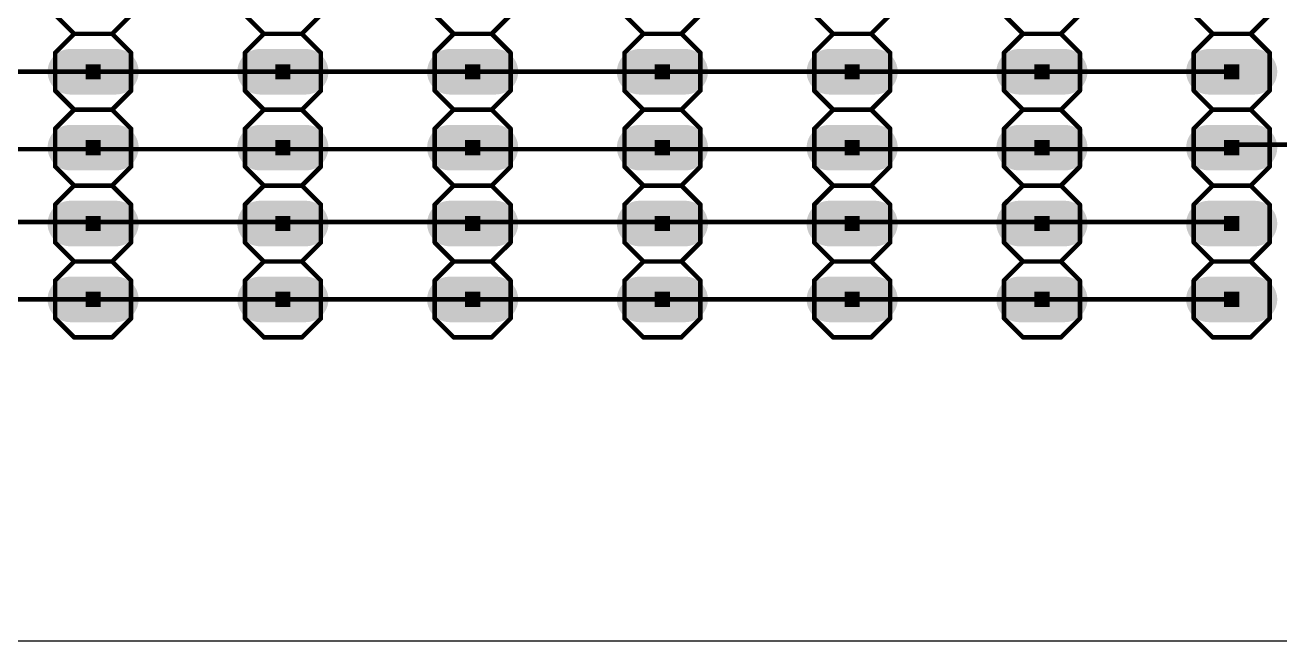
# Model space of a CAD drawing. Extents: x 0 to 5.05, y 0 to 4.04.
# Drawn here: x 1.31 to 2.963, y 0 to 0.812 of the extents above; entities that cross this region are included whole.
import ezdxf

# ---------------------------------------------------------------- set-up
doc = ezdxf.new("R2010")
doc.units = 0
for name, color, linetype in [('1', 12, 'CONTINUOUS'), ('16', 132, 'CONTINUOUS'), ('17', 110, 'CONTINUOUS'), ('20', 31, 'CONTINUOUS'), ('21', 253, 'CONTINUOUS'), ('51', 253, 'CONTINUOUS')]:
    doc.layers.add(name, color=color, linetype=linetype)

# ---------------------------------------------------------------- blocks, each defined once
blk = doc.blocks.new('RECT')
blk.add_solid([(-0.5, -0.5), (0.5, -0.5), (-0.5, 0.5), (0.5, 0.5)])
blk = doc.blocks.new('LONGP100')
at = {"const_width": 1}
blk.add_lwpolyline([(-0.5, 0), (0.5, 0)], dxfattribs=at)
at = {"const_width": 0.5}
for points in [[(-0.5, 0.25, 1), (-0.5, -0.25)], [(0.5, -0.25, 1), (0.5, 0.25)]]:
    blk.add_lwpolyline(points, format="xyb", dxfattribs=at)

msp = doc.modelspace()

# ---------------------------------------------------------------- linework, layer by layer
at = {"layer": '1', "const_width": 0.006}
for points in [[(1.4, 0.75), (1.15, 0.75)], [(1.4, 0.75), (1.65, 0.75)], [(1.9, 0.75), (1.65, 0.75)], [(2.15, 0.75), (1.9, 0.75)], [(2.15, 0.75), (2.4, 0.75)], [(2.4, 0.75), (2.65, 0.75)], [(2.9, 0.75), (2.65, 0.75)], [(1.398, 0.648), (1.152, 0.648)], [(1.398, 0.648), (1.4, 0.65)], [(1.404, 0.648), (1.4, 0.65)], [(1.404, 0.648), (1.65, 0.648)], [(1.65, 0.648), (1.65, 0.65)], [(1.896, 0.648), (1.65, 0.648)], [(1.896, 0.648), (1.9, 0.65)], [(1.902, 0.648), (1.9, 0.65)], [(2.148, 0.648), (1.902, 0.648)], [(2.148, 0.648), (2.15, 0.65)], [(2.154, 0.648), (2.15, 0.65)], [(2.154, 0.648), (2.4, 0.648)], [(2.4, 0.648), (2.4, 0.65)], [(2.646, 0.648), (2.4, 0.648)], [(2.646, 0.648), (2.65, 0.65)], [(2.652, 0.648), (2.65, 0.65)], [(2.898, 0.648), (2.652, 0.648)], [(2.898, 0.648), (2.9, 0.65)], [(1.398, 0.552), (1.152, 0.552)], [(1.398, 0.552), (1.4, 0.55)], [(1.404, 0.552), (1.4, 0.55)], [(1.404, 0.552), (1.65, 0.552)], [(1.896, 0.552), (1.65, 0.552)], [(1.65, 0.552), (1.65, 0.55)], [(1.896, 0.552), (1.9, 0.55)], [(1.902, 0.552), (1.9, 0.55)], [(2.148, 0.552), (1.902, 0.552)], [(2.148, 0.552), (2.15, 0.55)], [(2.154, 0.552), (2.15, 0.55)], [(2.154, 0.552), (2.4, 0.552)], [(2.4, 0.552), (2.646, 0.552)], [(2.4, 0.552), (2.4, 0.55)], [(2.646, 0.552), (2.65, 0.55)], [(2.652, 0.552), (2.65, 0.55)], [(2.898, 0.552), (2.652, 0.552)], [(2.898, 0.552), (2.9, 0.55)], [(1.4, 0.45), (1.15, 0.45)], [(1.4, 0.45), (1.65, 0.45)], [(1.9, 0.45), (1.65, 0.45)], [(2.15, 0.45), (1.9, 0.45)], [(2.15, 0.45), (2.4, 0.45)], [(2.4, 0.45), (2.65, 0.45)], [(2.9, 0.45), (2.65, 0.45)]]:
    msp.add_lwpolyline(points, dxfattribs=at)
at = {"layer": '1', "const_width": 0.003}
for points in [[(1.4, 0.7515, 1), (1.4, 0.7485)], [(1.4, 0.7485, 1), (1.4, 0.7515)], [(1.65, 0.7515, 1), (1.65, 0.7485)], [(1.65, 0.7485, 1), (1.65, 0.7515)], [(1.9, 0.7515, 1), (1.9, 0.7485)], [(1.9, 0.7485, 1), (1.9, 0.7515)], [(2.15, 0.7515, 1), (2.15, 0.7485)], [(2.15, 0.7485, 1), (2.15, 0.7515)], [(2.4, 0.7515, 1), (2.4, 0.7485)], [(2.4, 0.7485, 1), (2.4, 0.7515)], [(2.65, 0.7515, 1), (2.65, 0.7485)], [(2.65, 0.7485, 1), (2.65, 0.7515)], [(2.9, 0.7485, 1), (2.9, 0.7515)], [(1.396939, 0.649061, 1), (1.399061, 0.646939)], [(1.398, 0.6465, 1), (1.398, 0.6495)], [(1.400671, 0.651342, 1), (1.399329, 0.648658)], [(1.401061, 0.648939, 1), (1.398939, 0.651061)], [(1.404, 0.6495, 1), (1.404, 0.6465)], [(1.403329, 0.646658, 1), (1.404671, 0.649342)], [(1.6515, 0.65, 1), (1.6485, 0.65)], [(1.65, 0.6495, 1), (1.65, 0.6465)], [(1.6485, 0.648, 1), (1.6515, 0.648)], [(1.65, 0.6465, 1), (1.65, 0.6495)], [(1.895329, 0.649342, 1), (1.896671, 0.646658)], [(1.896, 0.6465, 1), (1.896, 0.6495)], [(1.901061, 0.651061, 1), (1.898939, 0.648939)], [(1.900671, 0.648658, 1), (1.899329, 0.651342)], [(1.902, 0.6495, 1), (1.902, 0.6465)], [(1.900939, 0.646939, 1), (1.903061, 0.649061)], [(2.146939, 0.649061, 1), (2.149061, 0.646939)], [(2.148, 0.6465, 1), (2.148, 0.6495)], [(2.150671, 0.651342, 1), (2.149329, 0.648658)], [(2.151061, 0.648939, 1), (2.148939, 0.651061)], [(2.154, 0.6495, 1), (2.154, 0.6465)], [(2.153329, 0.646658, 1), (2.154671, 0.649342)], [(2.4015, 0.65, 1), (2.3985, 0.65)], [(2.4, 0.6495, 1), (2.4, 0.6465)], [(2.3985, 0.648, 1), (2.4015, 0.648)], [(2.4, 0.6465, 1), (2.4, 0.6495)], [(2.645329, 0.649342, 1), (2.646671, 0.646658)], [(2.646, 0.6465, 1), (2.646, 0.6495)], [(2.651061, 0.651061, 1), (2.648939, 0.648939)], [(2.650671, 0.648658, 1), (2.649329, 0.651342)], [(2.652, 0.6495, 1), (2.652, 0.6465)], [(2.650939, 0.646939, 1), (2.653061, 0.649061)], [(2.896939, 0.649061, 1), (2.899061, 0.646939)], [(2.898, 0.6465, 1), (2.898, 0.6495)], [(2.901061, 0.648939, 1), (2.898939, 0.651061)], [(1.399061, 0.553061, 1), (1.396939, 0.550939)], [(1.398, 0.5505, 1), (1.398, 0.5535)], [(1.399329, 0.551342, 1), (1.400671, 0.548658)], [(1.398939, 0.548939, 1), (1.401061, 0.551061)], [(1.404, 0.5535, 1), (1.404, 0.5505)], [(1.404671, 0.550658, 1), (1.403329, 0.553342)], [(1.65, 0.5535, 1), (1.65, 0.5505)], [(1.6515, 0.552, 1), (1.6485, 0.552)], [(1.6485, 0.55, 1), (1.6515, 0.55)], [(1.65, 0.5505, 1), (1.65, 0.5535)], [(1.896671, 0.553342, 1), (1.895329, 0.550658)], [(1.896, 0.5505, 1), (1.896, 0.5535)], [(1.898939, 0.551061, 1), (1.901061, 0.548939)], [(1.899329, 0.548658, 1), (1.900671, 0.551342)], [(1.902, 0.5535, 1), (1.902, 0.5505)], [(1.903061, 0.550939, 1), (1.900939, 0.553061)], [(2.149061, 0.553061, 1), (2.146939, 0.550939)], [(2.148, 0.5505, 1), (2.148, 0.5535)], [(2.149329, 0.551342, 1), (2.150671, 0.548658)], [(2.148939, 0.548939, 1), (2.151061, 0.551061)], [(2.154, 0.5535, 1), (2.154, 0.5505)], [(2.154671, 0.550658, 1), (2.153329, 0.553342)], [(2.4, 0.5535, 1), (2.4, 0.5505)], [(2.4015, 0.552, 1), (2.3985, 0.552)], [(2.3985, 0.55, 1), (2.4015, 0.55)], [(2.4, 0.5505, 1), (2.4, 0.5535)], [(2.646671, 0.553342, 1), (2.645329, 0.550658)], [(2.646, 0.5505, 1), (2.646, 0.5535)], [(2.648939, 0.551061, 1), (2.651061, 0.548939)], [(2.649329, 0.548658, 1), (2.650671, 0.551342)], [(2.652, 0.5535, 1), (2.652, 0.5505)], [(2.653061, 0.550939, 1), (2.650939, 0.553061)], [(2.899061, 0.553061, 1), (2.896939, 0.550939)], [(2.898, 0.5505, 1), (2.898, 0.5535)], [(2.898939, 0.548939, 1), (2.901061, 0.551061)], [(1.4, 0.4515, 1), (1.4, 0.4485)], [(1.4, 0.4485, 1), (1.4, 0.4515)], [(1.65, 0.4515, 1), (1.65, 0.4485)], [(1.65, 0.4485, 1), (1.65, 0.4515)], [(1.9, 0.4515, 1), (1.9, 0.4485)], [(1.9, 0.4485, 1), (1.9, 0.4515)], [(2.15, 0.4515, 1), (2.15, 0.4485)], [(2.15, 0.4485, 1), (2.15, 0.4515)], [(2.4, 0.4515, 1), (2.4, 0.4485)], [(2.4, 0.4485, 1), (2.4, 0.4515)], [(2.65, 0.4515, 1), (2.65, 0.4485)], [(2.65, 0.4485, 1), (2.65, 0.4515)], [(2.9, 0.4485, 1), (2.9, 0.4515)]]:
    msp.add_lwpolyline(points, format="xyb", dxfattribs=at)
at = {"layer": '16', "const_width": 0.006}
for points in [[(2.904, 0.654), (2.9, 0.65)], [(2.904, 0.654), (3.432, 0.654)]]:
    msp.add_lwpolyline(points, dxfattribs=at)
at = {"layer": '16', "const_width": 0.003}
for points in [[(2.898939, 0.651061, 1), (2.901061, 0.648939)], [(2.904, 0.6555, 1), (2.904, 0.6525)], [(2.905061, 0.652939, 1), (2.902939, 0.655061)]]:
    msp.add_lwpolyline(points, format="xyb", dxfattribs=at)
at = {"layer": '20'}
msp.add_line((0, 0), (5.049213, 0), dxfattribs=at)
at = {"layer": '21', "const_width": 0.006}
for points in [[(1.375, 0.8), (1.35, 0.825)], [(1.45, 0.825), (1.425, 0.8)], [(1.625, 0.8), (1.6, 0.825)], [(1.7, 0.825), (1.675, 0.8)], [(1.875, 0.8), (1.85, 0.825)], [(1.95, 0.825), (1.925, 0.8)], [(2.125, 0.8), (2.1, 0.825)], [(2.2, 0.825), (2.175, 0.8)], [(2.375, 0.8), (2.35, 0.825)], [(2.45, 0.825), (2.425, 0.8)], [(2.625, 0.8), (2.6, 0.825)], [(2.7, 0.825), (2.675, 0.8)], [(2.875, 0.8), (2.85, 0.825)], [(2.95, 0.825), (2.925, 0.8)], [(1.35, 0.775), (1.375, 0.8)], [(1.425, 0.8), (1.375, 0.8)], [(1.425, 0.8), (1.45, 0.775)], [(1.6, 0.775), (1.625, 0.8)], [(1.675, 0.8), (1.625, 0.8)], [(1.675, 0.8), (1.7, 0.775)], [(1.85, 0.775), (1.875, 0.8)], [(1.925, 0.8), (1.875, 0.8)], [(1.925, 0.8), (1.95, 0.775)], [(2.1, 0.775), (2.125, 0.8)], [(2.175, 0.8), (2.125, 0.8)], [(2.175, 0.8), (2.2, 0.775)], [(2.35, 0.775), (2.375, 0.8)], [(2.425, 0.8), (2.375, 0.8)], [(2.425, 0.8), (2.45, 0.775)], [(2.6, 0.775), (2.625, 0.8)], [(2.675, 0.8), (2.625, 0.8)], [(2.675, 0.8), (2.7, 0.775)], [(2.85, 0.775), (2.875, 0.8)], [(2.925, 0.8), (2.875, 0.8)], [(2.925, 0.8), (2.95, 0.775)], [(1.35, 0.725), (1.35, 0.775)], [(1.45, 0.775), (1.45, 0.725)], [(1.6, 0.725), (1.6, 0.775)], [(1.7, 0.775), (1.7, 0.725)], [(1.85, 0.725), (1.85, 0.775)], [(1.95, 0.775), (1.95, 0.725)], [(2.1, 0.725), (2.1, 0.775)], [(2.2, 0.775), (2.2, 0.725)], [(2.35, 0.725), (2.35, 0.775)], [(2.45, 0.775), (2.45, 0.725)], [(2.6, 0.725), (2.6, 0.775)], [(2.7, 0.775), (2.7, 0.725)], [(2.85, 0.725), (2.85, 0.775)], [(2.95, 0.775), (2.95, 0.725)], [(1.375, 0.7), (1.35, 0.725)], [(1.45, 0.725), (1.425, 0.7)], [(1.625, 0.7), (1.6, 0.725)], [(1.7, 0.725), (1.675, 0.7)], [(1.875, 0.7), (1.85, 0.725)], [(1.95, 0.725), (1.925, 0.7)], [(2.125, 0.7), (2.1, 0.725)], [(2.2, 0.725), (2.175, 0.7)], [(2.375, 0.7), (2.35, 0.725)], [(2.45, 0.725), (2.425, 0.7)], [(2.625, 0.7), (2.6, 0.725)], [(2.7, 0.725), (2.675, 0.7)], [(2.875, 0.7), (2.85, 0.725)], [(2.95, 0.725), (2.925, 0.7)], [(1.375, 0.7), (1.35, 0.675)], [(1.425, 0.7), (1.375, 0.7)], [(1.45, 0.675), (1.425, 0.7)], [(1.625, 0.7), (1.6, 0.675)], [(1.675, 0.7), (1.625, 0.7)], [(1.7, 0.675), (1.675, 0.7)], [(1.875, 0.7), (1.85, 0.675)], [(1.925, 0.7), (1.875, 0.7)], [(1.95, 0.675), (1.925, 0.7)], [(2.125, 0.7), (2.1, 0.675)], [(2.175, 0.7), (2.125, 0.7)], [(2.2, 0.675), (2.175, 0.7)], [(2.375, 0.7), (2.35, 0.675)], [(2.425, 0.7), (2.375, 0.7)], [(2.45, 0.675), (2.425, 0.7)], [(2.625, 0.7), (2.6, 0.675)], [(2.675, 0.7), (2.625, 0.7)], [(2.7, 0.675), (2.675, 0.7)], [(2.875, 0.7), (2.85, 0.675)], [(2.925, 0.7), (2.875, 0.7)], [(2.95, 0.675), (2.925, 0.7)], [(1.35, 0.625), (1.35, 0.675)], [(1.45, 0.675), (1.45, 0.625)], [(1.6, 0.625), (1.6, 0.675)], [(1.7, 0.675), (1.7, 0.625)], [(1.85, 0.625), (1.85, 0.675)], [(1.95, 0.675), (1.95, 0.625)], [(2.1, 0.625), (2.1, 0.675)], [(2.2, 0.675), (2.2, 0.625)], [(2.35, 0.625), (2.35, 0.675)], [(2.45, 0.675), (2.45, 0.625)], [(2.6, 0.625), (2.6, 0.675)], [(2.7, 0.675), (2.7, 0.625)], [(2.85, 0.625), (2.85, 0.675)], [(2.95, 0.675), (2.95, 0.625)], [(1.375, 0.6), (1.35, 0.625)], [(1.45, 0.625), (1.425, 0.6)], [(1.625, 0.6), (1.6, 0.625)], [(1.7, 0.625), (1.675, 0.6)], [(1.875, 0.6), (1.85, 0.625)], [(1.95, 0.625), (1.925, 0.6)], [(2.125, 0.6), (2.1, 0.625)], [(2.2, 0.625), (2.175, 0.6)], [(2.375, 0.6), (2.35, 0.625)], [(2.45, 0.625), (2.425, 0.6)], [(2.625, 0.6), (2.6, 0.625)], [(2.7, 0.625), (2.675, 0.6)], [(2.875, 0.6), (2.85, 0.625)], [(2.95, 0.625), (2.925, 0.6)], [(1.35, 0.575), (1.375, 0.6)], [(1.425, 0.6), (1.375, 0.6)], [(1.425, 0.6), (1.45, 0.575)], [(1.6, 0.575), (1.625, 0.6)], [(1.675, 0.6), (1.625, 0.6)], [(1.675, 0.6), (1.7, 0.575)], [(1.85, 0.575), (1.875, 0.6)], [(1.925, 0.6), (1.875, 0.6)], [(1.925, 0.6), (1.95, 0.575)], [(2.1, 0.575), (2.125, 0.6)], [(2.175, 0.6), (2.125, 0.6)], [(2.175, 0.6), (2.2, 0.575)], [(2.35, 0.575), (2.375, 0.6)], [(2.425, 0.6), (2.375, 0.6)], [(2.425, 0.6), (2.45, 0.575)], [(2.6, 0.575), (2.625, 0.6)], [(2.675, 0.6), (2.625, 0.6)], [(2.675, 0.6), (2.7, 0.575)], [(2.85, 0.575), (2.875, 0.6)], [(2.925, 0.6), (2.875, 0.6)], [(2.925, 0.6), (2.95, 0.575)], [(1.35, 0.525), (1.35, 0.575)], [(1.45, 0.575), (1.45, 0.525)], [(1.6, 0.525), (1.6, 0.575)], [(1.7, 0.575), (1.7, 0.525)], [(1.85, 0.525), (1.85, 0.575)], [(1.95, 0.575), (1.95, 0.525)], [(2.1, 0.525), (2.1, 0.575)], [(2.2, 0.575), (2.2, 0.525)], [(2.35, 0.525), (2.35, 0.575)], [(2.45, 0.575), (2.45, 0.525)], [(2.6, 0.525), (2.6, 0.575)], [(2.7, 0.575), (2.7, 0.525)], [(2.85, 0.525), (2.85, 0.575)], [(2.95, 0.575), (2.95, 0.525)], [(1.375, 0.5), (1.35, 0.525)], [(1.45, 0.525), (1.425, 0.5)], [(1.625, 0.5), (1.6, 0.525)], [(1.7, 0.525), (1.675, 0.5)], [(1.875, 0.5), (1.85, 0.525)], [(1.95, 0.525), (1.925, 0.5)], [(2.125, 0.5), (2.1, 0.525)], [(2.2, 0.525), (2.175, 0.5)], [(2.375, 0.5), (2.35, 0.525)], [(2.45, 0.525), (2.425, 0.5)], [(2.625, 0.5), (2.6, 0.525)], [(2.7, 0.525), (2.675, 0.5)], [(2.875, 0.5), (2.85, 0.525)], [(2.95, 0.525), (2.925, 0.5)], [(1.35, 0.475), (1.375, 0.5)], [(1.425, 0.5), (1.375, 0.5)], [(1.425, 0.5), (1.45, 0.475)], [(1.6, 0.475), (1.625, 0.5)], [(1.675, 0.5), (1.625, 0.5)], [(1.675, 0.5), (1.7, 0.475)], [(1.85, 0.475), (1.875, 0.5)], [(1.925, 0.5), (1.875, 0.5)], [(1.925, 0.5), (1.95, 0.475)], [(2.1, 0.475), (2.125, 0.5)], [(2.175, 0.5), (2.125, 0.5)], [(2.175, 0.5), (2.2, 0.475)], [(2.35, 0.475), (2.375, 0.5)], [(2.425, 0.5), (2.375, 0.5)], [(2.425, 0.5), (2.45, 0.475)], [(2.6, 0.475), (2.625, 0.5)], [(2.675, 0.5), (2.625, 0.5)], [(2.675, 0.5), (2.7, 0.475)], [(2.85, 0.475), (2.875, 0.5)], [(2.925, 0.5), (2.875, 0.5)], [(2.925, 0.5), (2.95, 0.475)], [(1.35, 0.425), (1.35, 0.475)], [(1.45, 0.475), (1.45, 0.425)], [(1.6, 0.425), (1.6, 0.475)], [(1.7, 0.475), (1.7, 0.425)], [(1.85, 0.425), (1.85, 0.475)], [(1.95, 0.475), (1.95, 0.425)], [(2.1, 0.425), (2.1, 0.475)], [(2.2, 0.475), (2.2, 0.425)], [(2.35, 0.425), (2.35, 0.475)], [(2.45, 0.475), (2.45, 0.425)], [(2.6, 0.425), (2.6, 0.475)], [(2.7, 0.475), (2.7, 0.425)], [(2.85, 0.425), (2.85, 0.475)], [(2.95, 0.475), (2.95, 0.425)], [(1.375, 0.4), (1.35, 0.425)], [(1.45, 0.425), (1.425, 0.4)], [(1.625, 0.4), (1.6, 0.425)], [(1.7, 0.425), (1.675, 0.4)], [(1.875, 0.4), (1.85, 0.425)], [(1.95, 0.425), (1.925, 0.4)], [(2.125, 0.4), (2.1, 0.425)], [(2.2, 0.425), (2.175, 0.4)], [(2.375, 0.4), (2.35, 0.425)], [(2.45, 0.425), (2.425, 0.4)], [(2.625, 0.4), (2.6, 0.425)], [(2.7, 0.425), (2.675, 0.4)], [(2.875, 0.4), (2.85, 0.425)], [(2.95, 0.425), (2.925, 0.4)], [(1.425, 0.4), (1.375, 0.4)], [(1.675, 0.4), (1.625, 0.4)], [(1.925, 0.4), (1.875, 0.4)], [(2.175, 0.4), (2.125, 0.4)], [(2.425, 0.4), (2.375, 0.4)], [(2.675, 0.4), (2.625, 0.4)], [(2.925, 0.4), (2.875, 0.4)]]:
    msp.add_lwpolyline(points, dxfattribs=at)
at = {"layer": '21', "const_width": 0.003}
for points in [[(1.375, 0.8015, 1), (1.375, 0.7985)], [(1.376061, 0.798939, 1), (1.373939, 0.801061)], [(1.373939, 0.798939, 1), (1.376061, 0.801061)], [(1.426061, 0.801061, 1), (1.423939, 0.798939)], [(1.423939, 0.801061, 1), (1.426061, 0.798939)], [(1.425, 0.7985, 1), (1.425, 0.8015)], [(1.625, 0.8015, 1), (1.625, 0.7985)], [(1.626061, 0.798939, 1), (1.623939, 0.801061)], [(1.623939, 0.798939, 1), (1.626061, 0.801061)], [(1.676061, 0.801061, 1), (1.673939, 0.798939)], [(1.673939, 0.801061, 1), (1.676061, 0.798939)], [(1.675, 0.7985, 1), (1.675, 0.8015)], [(1.875, 0.8015, 1), (1.875, 0.7985)], [(1.876061, 0.798939, 1), (1.873939, 0.801061)], [(1.873939, 0.798939, 1), (1.876061, 0.801061)], [(1.926061, 0.801061, 1), (1.923939, 0.798939)], [(1.923939, 0.801061, 1), (1.926061, 0.798939)], [(1.925, 0.7985, 1), (1.925, 0.8015)], [(2.125, 0.8015, 1), (2.125, 0.7985)], [(2.126061, 0.798939, 1), (2.123939, 0.801061)], [(2.123939, 0.798939, 1), (2.126061, 0.801061)], [(2.176061, 0.801061, 1), (2.173939, 0.798939)], [(2.173939, 0.801061, 1), (2.176061, 0.798939)], [(2.175, 0.7985, 1), (2.175, 0.8015)], [(2.375, 0.8015, 1), (2.375, 0.7985)], [(2.376061, 0.798939, 1), (2.373939, 0.801061)], [(2.373939, 0.798939, 1), (2.376061, 0.801061)], [(2.426061, 0.801061, 1), (2.423939, 0.798939)], [(2.423939, 0.801061, 1), (2.426061, 0.798939)], [(2.425, 0.7985, 1), (2.425, 0.8015)], [(2.625, 0.8015, 1), (2.625, 0.7985)], [(2.626061, 0.798939, 1), (2.623939, 0.801061)], [(2.623939, 0.798939, 1), (2.626061, 0.801061)], [(2.676061, 0.801061, 1), (2.673939, 0.798939)], [(2.673939, 0.801061, 1), (2.676061, 0.798939)], [(2.675, 0.7985, 1), (2.675, 0.8015)], [(2.875, 0.8015, 1), (2.875, 0.7985)], [(2.876061, 0.798939, 1), (2.873939, 0.801061)], [(2.873939, 0.798939, 1), (2.876061, 0.801061)], [(2.926061, 0.801061, 1), (2.923939, 0.798939)], [(2.923939, 0.801061, 1), (2.926061, 0.798939)], [(2.925, 0.7985, 1), (2.925, 0.8015)], [(1.3515, 0.775, 1), (1.3485, 0.775)], [(1.348939, 0.776061, 1), (1.351061, 0.773939)], [(1.4515, 0.775, 1), (1.4485, 0.775)], [(1.448939, 0.773939, 1), (1.451061, 0.776061)], [(1.6015, 0.775, 1), (1.5985, 0.775)], [(1.598939, 0.776061, 1), (1.601061, 0.773939)], [(1.7015, 0.775, 1), (1.6985, 0.775)], [(1.698939, 0.773939, 1), (1.701061, 0.776061)], [(1.8515, 0.775, 1), (1.8485, 0.775)], [(1.848939, 0.776061, 1), (1.851061, 0.773939)], [(1.9515, 0.775, 1), (1.9485, 0.775)], [(1.948939, 0.773939, 1), (1.951061, 0.776061)], [(2.1015, 0.775, 1), (2.0985, 0.775)], [(2.098939, 0.776061, 1), (2.101061, 0.773939)], [(2.2015, 0.775, 1), (2.1985, 0.775)], [(2.198939, 0.773939, 1), (2.201061, 0.776061)], [(2.3515, 0.775, 1), (2.3485, 0.775)], [(2.348939, 0.776061, 1), (2.351061, 0.773939)], [(2.4515, 0.775, 1), (2.4485, 0.775)], [(2.448939, 0.773939, 1), (2.451061, 0.776061)], [(2.6015, 0.775, 1), (2.5985, 0.775)], [(2.598939, 0.776061, 1), (2.601061, 0.773939)], [(2.7015, 0.775, 1), (2.6985, 0.775)], [(2.698939, 0.773939, 1), (2.701061, 0.776061)], [(2.8515, 0.775, 1), (2.8485, 0.775)], [(2.848939, 0.776061, 1), (2.851061, 0.773939)], [(2.9515, 0.775, 1), (2.9485, 0.775)], [(2.948939, 0.773939, 1), (2.951061, 0.776061)], [(1.351061, 0.726061, 1), (1.348939, 0.723939)], [(1.451061, 0.723939, 1), (1.448939, 0.726061)], [(1.601061, 0.726061, 1), (1.598939, 0.723939)], [(1.701061, 0.723939, 1), (1.698939, 0.726061)], [(1.851061, 0.726061, 1), (1.848939, 0.723939)], [(1.951061, 0.723939, 1), (1.948939, 0.726061)], [(2.101061, 0.726061, 1), (2.098939, 0.723939)], [(2.201061, 0.723939, 1), (2.198939, 0.726061)], [(2.351061, 0.726061, 1), (2.348939, 0.723939)], [(2.451061, 0.723939, 1), (2.448939, 0.726061)], [(2.601061, 0.726061, 1), (2.598939, 0.723939)], [(2.701061, 0.723939, 1), (2.698939, 0.726061)], [(2.851061, 0.726061, 1), (2.848939, 0.723939)], [(2.951061, 0.723939, 1), (2.948939, 0.726061)], [(1.3485, 0.725, 1), (1.3515, 0.725)], [(1.4485, 0.725, 1), (1.4515, 0.725)], [(1.5985, 0.725, 1), (1.6015, 0.725)], [(1.6985, 0.725, 1), (1.7015, 0.725)], [(1.8485, 0.725, 1), (1.8515, 0.725)], [(1.9485, 0.725, 1), (1.9515, 0.725)], [(2.0985, 0.725, 1), (2.1015, 0.725)], [(2.1985, 0.725, 1), (2.2015, 0.725)], [(2.3485, 0.725, 1), (2.3515, 0.725)], [(2.4485, 0.725, 1), (2.4515, 0.725)], [(2.5985, 0.725, 1), (2.6015, 0.725)], [(2.6985, 0.725, 1), (2.7015, 0.725)], [(2.8485, 0.725, 1), (2.8515, 0.725)], [(2.9485, 0.725, 1), (2.9515, 0.725)], [(1.375, 0.7015, 1), (1.375, 0.6985)], [(1.376061, 0.698939, 1), (1.373939, 0.701061)], [(1.373939, 0.698939, 1), (1.376061, 0.701061)], [(1.426061, 0.701061, 1), (1.423939, 0.698939)], [(1.423939, 0.701061, 1), (1.426061, 0.698939)], [(1.425, 0.6985, 1), (1.425, 0.7015)], [(1.625, 0.7015, 1), (1.625, 0.6985)], [(1.626061, 0.698939, 1), (1.623939, 0.701061)], [(1.623939, 0.698939, 1), (1.626061, 0.701061)], [(1.676061, 0.701061, 1), (1.673939, 0.698939)], [(1.673939, 0.701061, 1), (1.676061, 0.698939)], [(1.675, 0.6985, 1), (1.675, 0.7015)], [(1.875, 0.7015, 1), (1.875, 0.6985)], [(1.876061, 0.698939, 1), (1.873939, 0.701061)], [(1.873939, 0.698939, 1), (1.876061, 0.701061)], [(1.926061, 0.701061, 1), (1.923939, 0.698939)], [(1.923939, 0.701061, 1), (1.926061, 0.698939)], [(1.925, 0.6985, 1), (1.925, 0.7015)], [(2.125, 0.7015, 1), (2.125, 0.6985)], [(2.126061, 0.698939, 1), (2.123939, 0.701061)], [(2.123939, 0.698939, 1), (2.126061, 0.701061)], [(2.176061, 0.701061, 1), (2.173939, 0.698939)], [(2.173939, 0.701061, 1), (2.176061, 0.698939)], [(2.175, 0.6985, 1), (2.175, 0.7015)], [(2.375, 0.7015, 1), (2.375, 0.6985)], [(2.376061, 0.698939, 1), (2.373939, 0.701061)], [(2.373939, 0.698939, 1), (2.376061, 0.701061)], [(2.426061, 0.701061, 1), (2.423939, 0.698939)], [(2.423939, 0.701061, 1), (2.426061, 0.698939)], [(2.425, 0.6985, 1), (2.425, 0.7015)], [(2.625, 0.7015, 1), (2.625, 0.6985)], [(2.626061, 0.698939, 1), (2.623939, 0.701061)], [(2.623939, 0.698939, 1), (2.626061, 0.701061)], [(2.676061, 0.701061, 1), (2.673939, 0.698939)], [(2.673939, 0.701061, 1), (2.676061, 0.698939)], [(2.675, 0.6985, 1), (2.675, 0.7015)], [(2.875, 0.7015, 1), (2.875, 0.6985)], [(2.876061, 0.698939, 1), (2.873939, 0.701061)], [(2.873939, 0.698939, 1), (2.876061, 0.701061)], [(2.926061, 0.701061, 1), (2.923939, 0.698939)], [(2.923939, 0.701061, 1), (2.926061, 0.698939)], [(2.925, 0.6985, 1), (2.925, 0.7015)], [(1.3515, 0.675, 1), (1.3485, 0.675)], [(1.4515, 0.675, 1), (1.4485, 0.675)], [(1.6015, 0.675, 1), (1.5985, 0.675)], [(1.7015, 0.675, 1), (1.6985, 0.675)], [(1.8515, 0.675, 1), (1.8485, 0.675)], [(1.9515, 0.675, 1), (1.9485, 0.675)], [(2.1015, 0.675, 1), (2.0985, 0.675)], [(2.2015, 0.675, 1), (2.1985, 0.675)], [(2.3515, 0.675, 1), (2.3485, 0.675)], [(2.4515, 0.675, 1), (2.4485, 0.675)], [(2.6015, 0.675, 1), (2.5985, 0.675)], [(2.7015, 0.675, 1), (2.6985, 0.675)], [(2.8515, 0.675, 1), (2.8485, 0.675)], [(2.9515, 0.675, 1), (2.9485, 0.675)], [(1.348939, 0.676061, 1), (1.351061, 0.673939)], [(1.448939, 0.673939, 1), (1.451061, 0.676061)], [(1.598939, 0.676061, 1), (1.601061, 0.673939)], [(1.698939, 0.673939, 1), (1.701061, 0.676061)], [(1.848939, 0.676061, 1), (1.851061, 0.673939)], [(1.948939, 0.673939, 1), (1.951061, 0.676061)], [(2.098939, 0.676061, 1), (2.101061, 0.673939)], [(2.198939, 0.673939, 1), (2.201061, 0.676061)], [(2.348939, 0.676061, 1), (2.351061, 0.673939)], [(2.448939, 0.673939, 1), (2.451061, 0.676061)], [(2.598939, 0.676061, 1), (2.601061, 0.673939)], [(2.698939, 0.673939, 1), (2.701061, 0.676061)], [(2.848939, 0.676061, 1), (2.851061, 0.673939)], [(2.948939, 0.673939, 1), (2.951061, 0.676061)], [(1.351061, 0.626061, 1), (1.348939, 0.623939)], [(1.3485, 0.625, 1), (1.3515, 0.625)], [(1.4485, 0.625, 1), (1.4515, 0.625)], [(1.451061, 0.623939, 1), (1.448939, 0.626061)], [(1.601061, 0.626061, 1), (1.598939, 0.623939)], [(1.5985, 0.625, 1), (1.6015, 0.625)], [(1.6985, 0.625, 1), (1.7015, 0.625)], [(1.701061, 0.623939, 1), (1.698939, 0.626061)], [(1.851061, 0.626061, 1), (1.848939, 0.623939)], [(1.8485, 0.625, 1), (1.8515, 0.625)], [(1.9485, 0.625, 1), (1.9515, 0.625)], [(1.951061, 0.623939, 1), (1.948939, 0.626061)], [(2.101061, 0.626061, 1), (2.098939, 0.623939)], [(2.0985, 0.625, 1), (2.1015, 0.625)], [(2.1985, 0.625, 1), (2.2015, 0.625)], [(2.201061, 0.623939, 1), (2.198939, 0.626061)], [(2.351061, 0.626061, 1), (2.348939, 0.623939)], [(2.3485, 0.625, 1), (2.3515, 0.625)], [(2.4485, 0.625, 1), (2.4515, 0.625)], [(2.451061, 0.623939, 1), (2.448939, 0.626061)], [(2.601061, 0.626061, 1), (2.598939, 0.623939)], [(2.5985, 0.625, 1), (2.6015, 0.625)], [(2.6985, 0.625, 1), (2.7015, 0.625)], [(2.701061, 0.623939, 1), (2.698939, 0.626061)], [(2.851061, 0.626061, 1), (2.848939, 0.623939)], [(2.8485, 0.625, 1), (2.8515, 0.625)], [(2.9485, 0.625, 1), (2.9515, 0.625)], [(2.951061, 0.623939, 1), (2.948939, 0.626061)], [(1.375, 0.6015, 1), (1.375, 0.5985)], [(1.376061, 0.598939, 1), (1.373939, 0.601061)], [(1.373939, 0.598939, 1), (1.376061, 0.601061)], [(1.426061, 0.601061, 1), (1.423939, 0.598939)], [(1.423939, 0.601061, 1), (1.426061, 0.598939)], [(1.425, 0.5985, 1), (1.425, 0.6015)], [(1.625, 0.6015, 1), (1.625, 0.5985)], [(1.626061, 0.598939, 1), (1.623939, 0.601061)], [(1.623939, 0.598939, 1), (1.626061, 0.601061)], [(1.676061, 0.601061, 1), (1.673939, 0.598939)], [(1.673939, 0.601061, 1), (1.676061, 0.598939)], [(1.675, 0.5985, 1), (1.675, 0.6015)], [(1.875, 0.6015, 1), (1.875, 0.5985)], [(1.876061, 0.598939, 1), (1.873939, 0.601061)], [(1.873939, 0.598939, 1), (1.876061, 0.601061)], [(1.926061, 0.601061, 1), (1.923939, 0.598939)], [(1.923939, 0.601061, 1), (1.926061, 0.598939)], [(1.925, 0.5985, 1), (1.925, 0.6015)], [(2.125, 0.6015, 1), (2.125, 0.5985)], [(2.126061, 0.598939, 1), (2.123939, 0.601061)], [(2.123939, 0.598939, 1), (2.126061, 0.601061)], [(2.176061, 0.601061, 1), (2.173939, 0.598939)], [(2.173939, 0.601061, 1), (2.176061, 0.598939)], [(2.175, 0.5985, 1), (2.175, 0.6015)], [(2.375, 0.6015, 1), (2.375, 0.5985)], [(2.376061, 0.598939, 1), (2.373939, 0.601061)], [(2.373939, 0.598939, 1), (2.376061, 0.601061)], [(2.426061, 0.601061, 1), (2.423939, 0.598939)], [(2.423939, 0.601061, 1), (2.426061, 0.598939)], [(2.425, 0.5985, 1), (2.425, 0.6015)], [(2.625, 0.6015, 1), (2.625, 0.5985)], [(2.626061, 0.598939, 1), (2.623939, 0.601061)], [(2.623939, 0.598939, 1), (2.626061, 0.601061)], [(2.676061, 0.601061, 1), (2.673939, 0.598939)], [(2.673939, 0.601061, 1), (2.676061, 0.598939)], [(2.675, 0.5985, 1), (2.675, 0.6015)], [(2.875, 0.6015, 1), (2.875, 0.5985)], [(2.876061, 0.598939, 1), (2.873939, 0.601061)], [(2.873939, 0.598939, 1), (2.876061, 0.601061)], [(2.926061, 0.601061, 1), (2.923939, 0.598939)], [(2.923939, 0.601061, 1), (2.926061, 0.598939)], [(2.925, 0.5985, 1), (2.925, 0.6015)], [(1.3515, 0.575, 1), (1.3485, 0.575)], [(1.348939, 0.576061, 1), (1.351061, 0.573939)], [(1.4515, 0.575, 1), (1.4485, 0.575)], [(1.448939, 0.573939, 1), (1.451061, 0.576061)], [(1.6015, 0.575, 1), (1.5985, 0.575)], [(1.598939, 0.576061, 1), (1.601061, 0.573939)], [(1.7015, 0.575, 1), (1.6985, 0.575)], [(1.698939, 0.573939, 1), (1.701061, 0.576061)], [(1.8515, 0.575, 1), (1.8485, 0.575)], [(1.848939, 0.576061, 1), (1.851061, 0.573939)], [(1.9515, 0.575, 1), (1.9485, 0.575)], [(1.948939, 0.573939, 1), (1.951061, 0.576061)], [(2.1015, 0.575, 1), (2.0985, 0.575)], [(2.098939, 0.576061, 1), (2.101061, 0.573939)], [(2.2015, 0.575, 1), (2.1985, 0.575)], [(2.198939, 0.573939, 1), (2.201061, 0.576061)], [(2.3515, 0.575, 1), (2.3485, 0.575)], [(2.348939, 0.576061, 1), (2.351061, 0.573939)], [(2.4515, 0.575, 1), (2.4485, 0.575)], [(2.448939, 0.573939, 1), (2.451061, 0.576061)], [(2.6015, 0.575, 1), (2.5985, 0.575)], [(2.598939, 0.576061, 1), (2.601061, 0.573939)], [(2.7015, 0.575, 1), (2.6985, 0.575)], [(2.698939, 0.573939, 1), (2.701061, 0.576061)], [(2.8515, 0.575, 1), (2.8485, 0.575)], [(2.848939, 0.576061, 1), (2.851061, 0.573939)], [(2.9515, 0.575, 1), (2.9485, 0.575)], [(2.948939, 0.573939, 1), (2.951061, 0.576061)], [(1.351061, 0.526061, 1), (1.348939, 0.523939)], [(1.3485, 0.525, 1), (1.3515, 0.525)], [(1.4485, 0.525, 1), (1.4515, 0.525)], [(1.451061, 0.523939, 1), (1.448939, 0.526061)], [(1.601061, 0.526061, 1), (1.598939, 0.523939)], [(1.5985, 0.525, 1), (1.6015, 0.525)], [(1.6985, 0.525, 1), (1.7015, 0.525)], [(1.701061, 0.523939, 1), (1.698939, 0.526061)], [(1.851061, 0.526061, 1), (1.848939, 0.523939)], [(1.8485, 0.525, 1), (1.8515, 0.525)], [(1.9485, 0.525, 1), (1.9515, 0.525)], [(1.951061, 0.523939, 1), (1.948939, 0.526061)], [(2.101061, 0.526061, 1), (2.098939, 0.523939)], [(2.0985, 0.525, 1), (2.1015, 0.525)], [(2.1985, 0.525, 1), (2.2015, 0.525)], [(2.201061, 0.523939, 1), (2.198939, 0.526061)], [(2.351061, 0.526061, 1), (2.348939, 0.523939)], [(2.3485, 0.525, 1), (2.3515, 0.525)], [(2.4485, 0.525, 1), (2.4515, 0.525)], [(2.451061, 0.523939, 1), (2.448939, 0.526061)], [(2.601061, 0.526061, 1), (2.598939, 0.523939)], [(2.5985, 0.525, 1), (2.6015, 0.525)], [(2.6985, 0.525, 1), (2.7015, 0.525)], [(2.701061, 0.523939, 1), (2.698939, 0.526061)], [(2.851061, 0.526061, 1), (2.848939, 0.523939)], [(2.8485, 0.525, 1), (2.8515, 0.525)], [(2.9485, 0.525, 1), (2.9515, 0.525)], [(2.951061, 0.523939, 1), (2.948939, 0.526061)], [(1.375, 0.5015, 1), (1.375, 0.4985)], [(1.376061, 0.498939, 1), (1.373939, 0.501061)], [(1.373939, 0.498939, 1), (1.376061, 0.501061)], [(1.426061, 0.501061, 1), (1.423939, 0.498939)], [(1.423939, 0.501061, 1), (1.426061, 0.498939)], [(1.425, 0.4985, 1), (1.425, 0.5015)], [(1.625, 0.5015, 1), (1.625, 0.4985)], [(1.626061, 0.498939, 1), (1.623939, 0.501061)], [(1.623939, 0.498939, 1), (1.626061, 0.501061)], [(1.676061, 0.501061, 1), (1.673939, 0.498939)], [(1.673939, 0.501061, 1), (1.676061, 0.498939)], [(1.675, 0.4985, 1), (1.675, 0.5015)], [(1.875, 0.5015, 1), (1.875, 0.4985)], [(1.876061, 0.498939, 1), (1.873939, 0.501061)], [(1.873939, 0.498939, 1), (1.876061, 0.501061)], [(1.926061, 0.501061, 1), (1.923939, 0.498939)], [(1.923939, 0.501061, 1), (1.926061, 0.498939)], [(1.925, 0.4985, 1), (1.925, 0.5015)], [(2.125, 0.5015, 1), (2.125, 0.4985)], [(2.126061, 0.498939, 1), (2.123939, 0.501061)], [(2.123939, 0.498939, 1), (2.126061, 0.501061)], [(2.176061, 0.501061, 1), (2.173939, 0.498939)], [(2.173939, 0.501061, 1), (2.176061, 0.498939)], [(2.175, 0.4985, 1), (2.175, 0.5015)], [(2.375, 0.5015, 1), (2.375, 0.4985)], [(2.376061, 0.498939, 1), (2.373939, 0.501061)], [(2.373939, 0.498939, 1), (2.376061, 0.501061)], [(2.426061, 0.501061, 1), (2.423939, 0.498939)], [(2.423939, 0.501061, 1), (2.426061, 0.498939)], [(2.425, 0.4985, 1), (2.425, 0.5015)], [(2.625, 0.5015, 1), (2.625, 0.4985)], [(2.626061, 0.498939, 1), (2.623939, 0.501061)], [(2.623939, 0.498939, 1), (2.626061, 0.501061)], [(2.676061, 0.501061, 1), (2.673939, 0.498939)], [(2.673939, 0.501061, 1), (2.676061, 0.498939)], [(2.675, 0.4985, 1), (2.675, 0.5015)], [(2.875, 0.5015, 1), (2.875, 0.4985)], [(2.876061, 0.498939, 1), (2.873939, 0.501061)], [(2.873939, 0.498939, 1), (2.876061, 0.501061)], [(2.926061, 0.501061, 1), (2.923939, 0.498939)], [(2.923939, 0.501061, 1), (2.926061, 0.498939)], [(2.925, 0.4985, 1), (2.925, 0.5015)], [(1.3515, 0.475, 1), (1.3485, 0.475)], [(1.348939, 0.476061, 1), (1.351061, 0.473939)], [(1.4515, 0.475, 1), (1.4485, 0.475)], [(1.448939, 0.473939, 1), (1.451061, 0.476061)], [(1.6015, 0.475, 1), (1.5985, 0.475)], [(1.598939, 0.476061, 1), (1.601061, 0.473939)], [(1.7015, 0.475, 1), (1.6985, 0.475)], [(1.698939, 0.473939, 1), (1.701061, 0.476061)], [(1.8515, 0.475, 1), (1.8485, 0.475)], [(1.848939, 0.476061, 1), (1.851061, 0.473939)], [(1.9515, 0.475, 1), (1.9485, 0.475)], [(1.948939, 0.473939, 1), (1.951061, 0.476061)], [(2.1015, 0.475, 1), (2.0985, 0.475)], [(2.098939, 0.476061, 1), (2.101061, 0.473939)], [(2.2015, 0.475, 1), (2.1985, 0.475)], [(2.198939, 0.473939, 1), (2.201061, 0.476061)], [(2.3515, 0.475, 1), (2.3485, 0.475)], [(2.348939, 0.476061, 1), (2.351061, 0.473939)], [(2.4515, 0.475, 1), (2.4485, 0.475)], [(2.448939, 0.473939, 1), (2.451061, 0.476061)], [(2.6015, 0.475, 1), (2.5985, 0.475)], [(2.598939, 0.476061, 1), (2.601061, 0.473939)], [(2.7015, 0.475, 1), (2.6985, 0.475)], [(2.698939, 0.473939, 1), (2.701061, 0.476061)], [(2.8515, 0.475, 1), (2.8485, 0.475)], [(2.848939, 0.476061, 1), (2.851061, 0.473939)], [(2.9515, 0.475, 1), (2.9485, 0.475)], [(2.948939, 0.473939, 1), (2.951061, 0.476061)], [(1.351061, 0.426061, 1), (1.348939, 0.423939)], [(1.3485, 0.425, 1), (1.3515, 0.425)], [(1.4485, 0.425, 1), (1.4515, 0.425)], [(1.451061, 0.423939, 1), (1.448939, 0.426061)], [(1.601061, 0.426061, 1), (1.598939, 0.423939)], [(1.5985, 0.425, 1), (1.6015, 0.425)], [(1.6985, 0.425, 1), (1.7015, 0.425)], [(1.701061, 0.423939, 1), (1.698939, 0.426061)], [(1.851061, 0.426061, 1), (1.848939, 0.423939)], [(1.8485, 0.425, 1), (1.8515, 0.425)], [(1.9485, 0.425, 1), (1.9515, 0.425)], [(1.951061, 0.423939, 1), (1.948939, 0.426061)], [(2.101061, 0.426061, 1), (2.098939, 0.423939)], [(2.0985, 0.425, 1), (2.1015, 0.425)], [(2.1985, 0.425, 1), (2.2015, 0.425)], [(2.201061, 0.423939, 1), (2.198939, 0.426061)], [(2.351061, 0.426061, 1), (2.348939, 0.423939)], [(2.3485, 0.425, 1), (2.3515, 0.425)], [(2.4485, 0.425, 1), (2.4515, 0.425)], [(2.451061, 0.423939, 1), (2.448939, 0.426061)], [(2.601061, 0.426061, 1), (2.598939, 0.423939)], [(2.5985, 0.425, 1), (2.6015, 0.425)], [(2.6985, 0.425, 1), (2.7015, 0.425)], [(2.701061, 0.423939, 1), (2.698939, 0.426061)], [(2.851061, 0.426061, 1), (2.848939, 0.423939)], [(2.8485, 0.425, 1), (2.8515, 0.425)], [(2.9485, 0.425, 1), (2.9515, 0.425)], [(2.951061, 0.423939, 1), (2.948939, 0.426061)], [(1.375, 0.4015, 1), (1.375, 0.3985)], [(1.373939, 0.398939, 1), (1.376061, 0.401061)], [(1.423939, 0.401061, 1), (1.426061, 0.398939)], [(1.425, 0.3985, 1), (1.425, 0.4015)], [(1.625, 0.4015, 1), (1.625, 0.3985)], [(1.623939, 0.398939, 1), (1.626061, 0.401061)], [(1.673939, 0.401061, 1), (1.676061, 0.398939)], [(1.675, 0.3985, 1), (1.675, 0.4015)], [(1.875, 0.4015, 1), (1.875, 0.3985)], [(1.873939, 0.398939, 1), (1.876061, 0.401061)], [(1.923939, 0.401061, 1), (1.926061, 0.398939)], [(1.925, 0.3985, 1), (1.925, 0.4015)], [(2.125, 0.4015, 1), (2.125, 0.3985)], [(2.123939, 0.398939, 1), (2.126061, 0.401061)], [(2.173939, 0.401061, 1), (2.176061, 0.398939)], [(2.175, 0.3985, 1), (2.175, 0.4015)], [(2.375, 0.4015, 1), (2.375, 0.3985)], [(2.373939, 0.398939, 1), (2.376061, 0.401061)], [(2.423939, 0.401061, 1), (2.426061, 0.398939)], [(2.425, 0.3985, 1), (2.425, 0.4015)], [(2.625, 0.4015, 1), (2.625, 0.3985)], [(2.623939, 0.398939, 1), (2.626061, 0.401061)], [(2.673939, 0.401061, 1), (2.676061, 0.398939)], [(2.675, 0.3985, 1), (2.675, 0.4015)], [(2.875, 0.4015, 1), (2.875, 0.3985)], [(2.873939, 0.398939, 1), (2.876061, 0.401061)], [(2.923939, 0.401061, 1), (2.926061, 0.398939)], [(2.925, 0.3985, 1), (2.925, 0.4015)]]:
    msp.add_lwpolyline(points, format="xyb", dxfattribs=at)

# ---------------------------------------------------------------- block references
at = {"layer": '17', "xscale": 0.06, "yscale": 0.06}
for p in [(1.4, 0.75), (1.4, 0.75), (1.65, 0.75), (1.65, 0.75), (1.9, 0.75), (1.9, 0.75), (2.15, 0.75), (2.15, 0.75), (2.4, 0.75), (2.4, 0.75), (2.65, 0.75), (2.65, 0.75), (2.9, 0.75), (2.9, 0.75), (1.4, 0.65), (1.4, 0.65), (1.65, 0.65), (1.65, 0.65), (1.9, 0.65), (1.9, 0.65), (2.15, 0.65), (2.15, 0.65), (2.4, 0.65), (2.4, 0.65), (2.65, 0.65), (2.65, 0.65), (2.9, 0.65), (2.9, 0.65), (1.4, 0.55), (1.4, 0.55), (1.65, 0.55), (1.65, 0.55), (1.9, 0.55), (1.9, 0.55), (2.15, 0.55), (2.15, 0.55), (2.4, 0.55), (2.4, 0.55), (2.65, 0.55), (2.65, 0.55), (2.9, 0.55), (2.9, 0.55), (1.4, 0.45), (1.4, 0.45), (1.65, 0.45), (1.65, 0.45), (1.9, 0.45), (1.9, 0.45), (2.15, 0.45), (2.15, 0.45), (2.4, 0.45), (2.4, 0.45), (2.65, 0.45), (2.65, 0.45), (2.9, 0.45), (2.9, 0.45)]:
    msp.add_blockref('LONGP100', p, dxfattribs=at)
at = {"layer": '51', "xscale": 0.02, "yscale": 0.02, "rotation": 270}
for p in [(1.4, 0.75), (1.65, 0.75), (1.9, 0.75), (2.15, 0.75), (2.4, 0.75), (2.65, 0.75), (2.9, 0.75), (1.4, 0.65), (1.65, 0.65), (1.9, 0.65), (2.15, 0.65), (2.4, 0.65), (2.65, 0.65), (2.9, 0.65), (1.4, 0.55), (1.65, 0.55), (1.9, 0.55), (2.15, 0.55), (2.4, 0.55), (2.65, 0.55), (2.9, 0.55), (1.4, 0.45), (1.65, 0.45), (1.9, 0.45), (2.15, 0.45), (2.4, 0.45), (2.65, 0.45), (2.9, 0.45)]:
    msp.add_blockref('RECT', p, dxfattribs=at)

doc.saveas('drawing.dxf')
